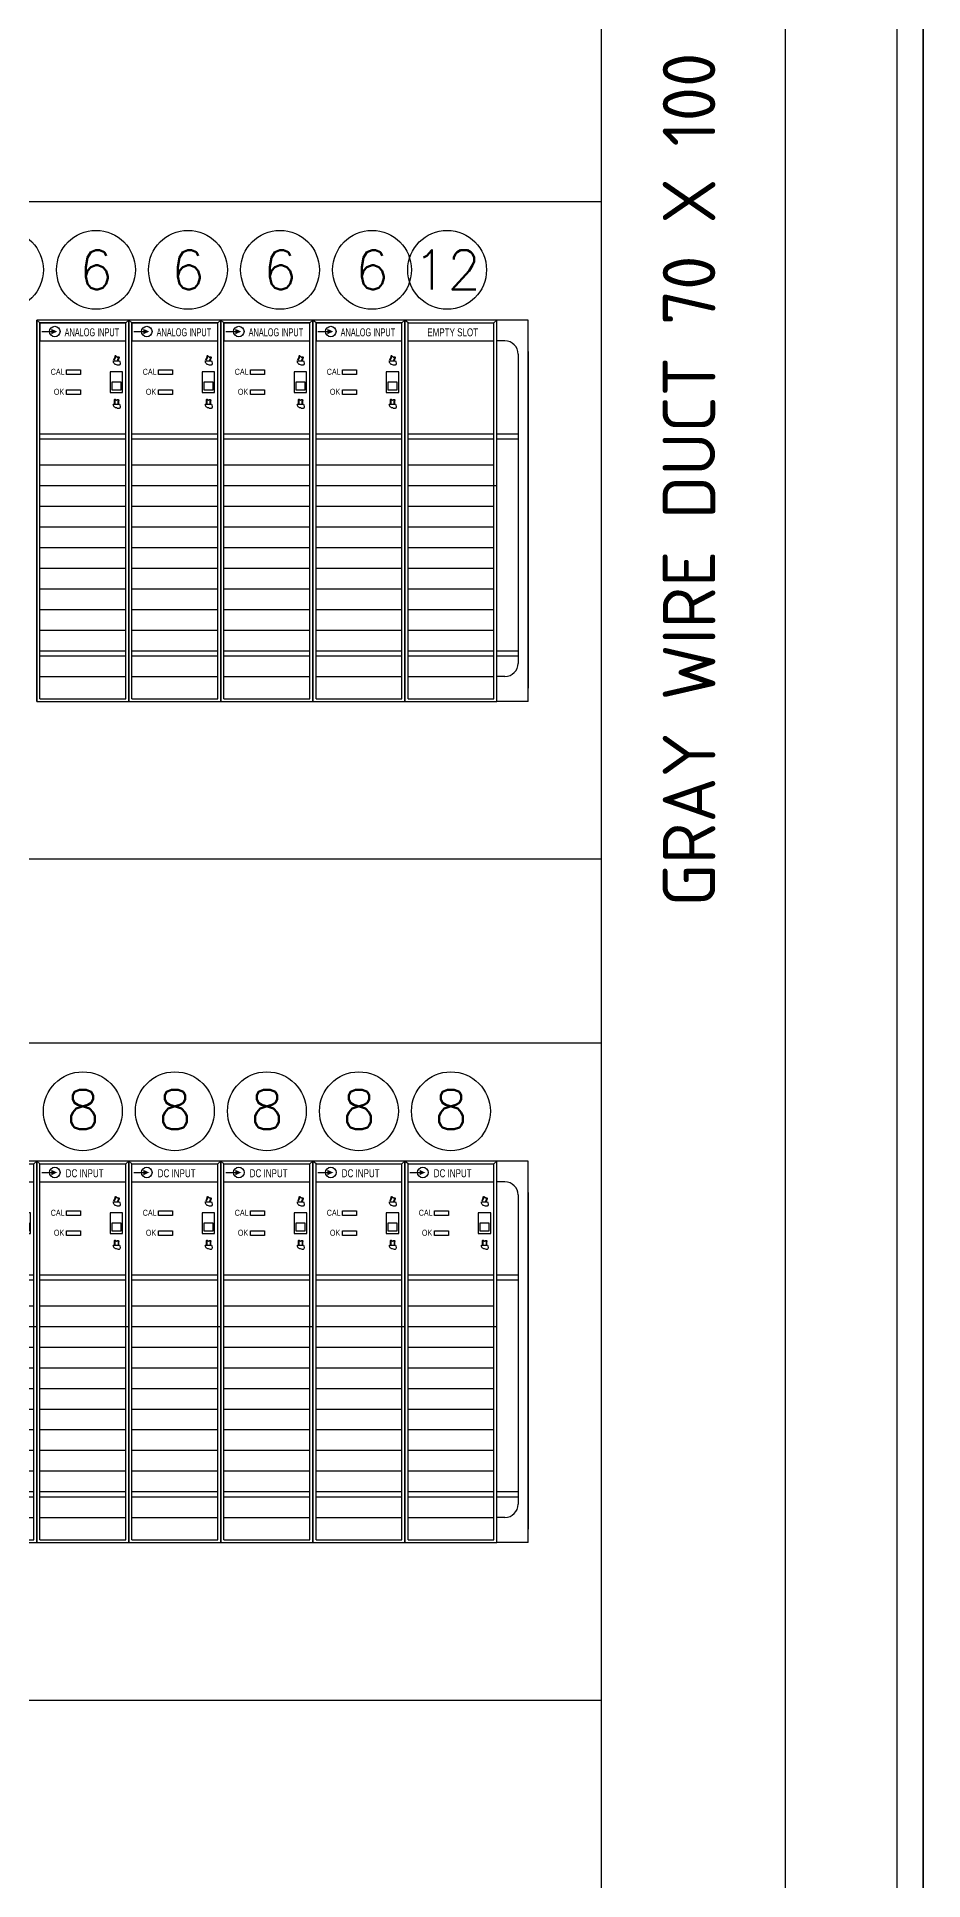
# Model space of a CAD drawing. Header units: inches. Extents: x 564911 to 603980, y 458630 to 507164.
# Drawn here: x 591108 to 591445, y 498722 to 499424 of the extents above; entities that cross this region are included whole.
import ezdxf
from ezdxf.enums import TextEntityAlignment as Align

# ---------------------------------------------------------------- set-up
doc = ezdxf.new("R2010")
doc.units = ezdxf.units.IN
doc.header["$MEASUREMENT"] = 0
for name, color, linetype in [('ASHADE', 7, 'Continuous'), ('box', 2, 'Continuous'), ('NOTATIONS', 7, 'Continuous'), ('STEXT', 2, 'Continuous')]:
    doc.layers.add(name, color=color, linetype=linetype)
doc.styles.add('ISO3098B', font='ISO3098B.shx')
doc.styles.add('S', font='SIMPLEX.SHX')

# ---------------------------------------------------------------- blocks, each defined once
blk = doc.blocks.new('1756-END')
at = {"color": 3}
for p, q in [((5205.83, 3914.76), (5193.89, 3914.76)), ((5193.89, 3769.76), (5193.89, 3914.76)), ((5205.83, 3769.76), (5205.83, 3914.76)), ((5196.94, 3906.91), (5193.89, 3906.91)), ((5201.94, 3901.91), (5201.94, 3784.25)), ((5205.83, 3902.8), (5205.83, 3774.76)), ((5193.89, 3871.56), (5201.94, 3871.56)), ((5193.89, 3869.59), (5201.94, 3869.59)), ((5193.89, 3789.07), (5201.94, 3789.07)), ((5193.89, 3787.1), (5201.94, 3787.1)), ((5196.94, 3779.25), (5193.89, 3779.25)), ((5205.83, 3769.76), (5193.89, 3769.76)), ((5205.83, 3769.76), (5196.94, 3769.76))]:
    blk.add_line(p, q, dxfattribs=at)
for centre, start, end in [((5196.94, 3901.91), 0, 90), ((5196.94, 3784.25), 270, 0)]:
    blk.add_arc(centre, 5, start, end, dxfattribs=at)
blk = doc.blocks.new('1756-N2')
at = {"color": 3, "linetype": 'Continuous'}
for p, q in [((6404.4, 4187.64), (6369.4, 4187.64)), ((6369.4, 4042.65), (6369.4, 4187.64)), ((6369.4, 4187.64), (6369.4, 4042.65)), ((6369.4, 4042.65), (6369.4, 4187.64)), ((6370.59, 4186.66), (6403.22, 4186.66)), ((6370.59, 4162.11), (6370.59, 4186.66)), ((6370.59, 4043.63), (6370.59, 4186.66)), ((6403.22, 4162.11), (6403.22, 4186.66)), ((6403.22, 4043.63), (6403.22, 4186.66)), ((6404.4, 4042.65), (6404.4, 4187.64)), ((6370.59, 4179.79), (6403.22, 4179.79)), ((6369.4, 4042.65), (6404.4, 4042.65))]:
    blk.add_line(p, q, dxfattribs=at)
for points in [[(6370.59, 4186.66), (6369.4, 4187.64)], [(6370.59, 4186.66), (6369.4, 4187.64)], [(6403.22, 4186.66), (6404.4, 4187.64)], [(6403.22, 4186.66), (6404.4, 4187.64)], [(6403.22, 4130.69), (6403.22, 4178.8)], [(6370.59, 4144.44), (6403.22, 4144.44)], [(6370.59, 4142.47), (6403.22, 4142.47)], [(6370.59, 4132.65), (6403.22, 4132.65)], [(6370.59, 4124.8), (6404.4, 4124.8)], [(6370.59, 4116.94), (6403.22, 4116.94)], [(6370.59, 4109.08), (6403.22, 4109.08)], [(6370.59, 4101.23), (6403.22, 4101.23)], [(6370.59, 4093.37), (6403.22, 4093.37)], [(6370.59, 4085.52), (6403.22, 4085.52)], [(6370.59, 4077.66), (6403.22, 4077.66)], [(6370.59, 4069.8), (6403.22, 4069.8)], [(6370.59, 4061.95), (6403.22, 4061.95)], [(6370.59, 4059.98), (6403.22, 4059.98)], [(6370.59, 4052.13), (6403.22, 4052.13)], [(6370.59, 4043.63), (6403.22, 4043.63)]]:
    blk.add_lwpolyline(points, dxfattribs=at)
at = {"layer": 'STEXT', "color": 3, "width": 0.75}
blk.add_text('EMPTY SLOT', height=3.044, dxfattribs=at).set_placement((6387.59, 4180.61), align=Align.BOTTOM_CENTER)
blk = doc.blocks.new('1756-DI')
at = {"color": 2, "linetype": 'Continuous'}
for p, q in [((6197.89, 4042.65), (6197.89, 4187.64)), ((6197.89, 4042.65), (6197.89, 4187.64)), ((6197.89, 4187.64), (6197.89, 4042.65)), ((6232.89, 4187.64), (6197.89, 4187.64)), ((6197.89, 4042.65), (6197.89, 4187.64)), ((6197.89, 4042.65), (6197.89, 4187.64)), ((6199.07, 4162.11), (6199.07, 4186.66)), ((6199.07, 4186.66), (6231.71, 4186.66)), ((6199.07, 4043.63), (6199.07, 4186.66)), ((6231.71, 4043.63), (6231.71, 4186.66)), ((6232.89, 4042.65), (6232.89, 4187.64)), ((6199.07, 4179.79), (6231.71, 4179.79)), ((6197.89, 4042.65), (6232.89, 4042.65))]:
    blk.add_line(p, q, dxfattribs=at)
for points in [[(6199.07, 4186.66), (6197.89, 4187.64)], [(6199.07, 4186.66), (6197.89, 4187.64)], [(6231.71, 4186.66), (6232.89, 4187.64)], [(6199.79, 4183.33), (6203.88, 4183.33)], [(6227.51, 4173.63), (6227.1, 4172.49)], [(6227.66, 4173.36), (6227.32, 4172.42)], [(6228.23, 4173.9), (6228.77, 4173.7)], [(6228.75, 4172.96), (6228.41, 4172.02)], [(6229.04, 4173.07), (6228.62, 4171.94)], [(6227.32, 4156.91), (6227.32, 4155.73)], [(6227.56, 4156.71), (6227.56, 4155.73)], [(6227.92, 4157.4), (6228.51, 4157.4)], [(6228.75, 4156.71), (6228.75, 4155.73)], [(6228.98, 4156.91), (6228.98, 4155.73)], [(6199.07, 4144.44), (6231.71, 4144.44)], [(6199.07, 4142.47), (6231.71, 4142.47)], [(6199.07, 4132.65), (6231.71, 4132.65)], [(6199.07, 4124.8), (6232.89, 4124.8)], [(6199.07, 4116.94), (6231.71, 4116.94)], [(6199.07, 4109.08), (6231.71, 4109.08)], [(6199.07, 4101.23), (6231.71, 4101.23)], [(6199.07, 4093.37), (6231.71, 4093.37)], [(6199.07, 4085.52), (6231.71, 4085.52)], [(6199.07, 4077.66), (6231.71, 4077.66)], [(6199.07, 4069.8), (6231.71, 4069.8)], [(6199.07, 4061.95), (6231.71, 4061.95)], [(6199.07, 4059.98), (6231.71, 4059.98)], [(6199.07, 4052.13), (6231.71, 4052.13)], [(6199.07, 4043.63), (6231.71, 4043.63)]]:
    blk.add_lwpolyline(points, dxfattribs=at)
for points in [[(6228.15, 4170.71, -0.119506), (6227.7, 4170.82, -0.104857), (6227.32, 4171.14, -0.089155), (6227.06, 4171.62, -0.080535), (6226.97, 4172.19), (6229.34, 4172.19)], [(6228.23, 4173.9, 0.094503), (6227.95, 4174.11, 0.201996), (6227.72, 4174.13, 0.204226), (6227.57, 4173.97, 0.095925), (6227.51, 4173.63, 0.051944)], [(6228.38, 4173.63, 0.094503), (6228.1, 4173.84, 0.201996), (6227.87, 4173.87, 0.204226), (6227.72, 4173.7, 0.095925), (6227.66, 4173.36, 0.051944)], [(6229.34, 4172.19, -0.083943), (6229.57, 4171.3, -0.185954), (6229.42, 4170.71, -0.227593), (6228.93, 4170.5, -0.109754), (6228.15, 4170.71, -0.05674)], [(6228.38, 4173.63, -0.0954), (6228.71, 4173.62, -0.1984), (6228.9, 4173.48, -0.1984), (6228.91, 4173.26, -0.0954), (6228.75, 4172.96, -0.051904)], [(6228.66, 4173.74, -0.0954), (6229, 4173.73, -0.1984), (6229.18, 4173.59, -0.1984), (6229.2, 4173.37, -0.0954), (6229.04, 4173.07, -0.051904)], [(6228.15, 4154.26, -0.119506), (6227.7, 4154.37, -0.104857), (6227.32, 4154.69, -0.089155), (6227.06, 4155.16, -0.080535), (6226.97, 4155.73), (6229.34, 4155.73)], [(6227.92, 4157.4, 0.094568), (6227.59, 4157.51, 0.201764), (6227.36, 4157.46, 0.203993), (6227.27, 4157.24, 0.095994), (6227.32, 4156.91, 0.052022)], [(6228.15, 4157.2, 0.094568), (6227.83, 4157.31, 0.201764), (6227.6, 4157.26, 0.203993), (6227.51, 4157.05, 0.095994), (6227.56, 4156.71, 0.052022)], [(6228.15, 4157.2, -0.095462), (6228.47, 4157.31, -0.198168), (6228.69, 4157.25, -0.198168), (6228.79, 4157.04, -0.095462), (6228.75, 4156.71, -0.05198)], [(6229.34, 4155.73, -0.083943), (6229.57, 4154.84, -0.185954), (6229.42, 4154.25, -0.227593), (6228.93, 4154.05, -0.109754), (6228.15, 4154.26, -0.05674)], [(6228.39, 4157.4, -0.095462), (6228.71, 4157.5, -0.198168), (6228.93, 4157.45, -0.198168), (6229.03, 4157.24, -0.095462), (6228.98, 4156.91, -0.05198)]]:
    blk.add_lwpolyline(points, format="xyb", dxfattribs=at)
at = {"color": 2}
for points in [[(6209.16, 4168.76), (6214.5, 4168.76), (6214.5, 4167), (6209.16, 4167)], [(6209.16, 4161.17), (6214.5, 4161.17), (6214.5, 4159.41), (6209.16, 4159.41)]]:
    blk.add_lwpolyline(points, close=True, dxfattribs=at)
at = {"color": 2, "linetype": 'Continuous'}
for points in [[(6225.78, 4160.15), (6230.52, 4160.15), (6230.52, 4168), (6225.78, 4168)], [(6226.38, 4161.13), (6229.93, 4161.13), (6229.93, 4164.07), (6226.38, 4164.07)]]:
    blk.add_lwpolyline(points, close=True, dxfattribs=at)
blk.add_circle((6204.7, 4183.33), 2.01, dxfattribs=at)
at = {"color": 2}
for points in [[(6203.44, 4184.34), (6205.63, 4183.33), (6203.44, 4182.31)], [(6203.44, 4184.34), (6203.44, 4182.31), (6203.44, 4184.34)]]:
    blk.add_solid(points, dxfattribs=at)
at = {"layer": 'NOTATIONS', "color": 2, "width": 0.75}
for s, p in [('CAL', (6203.14, 4168.01)), ('OK', (6204.34, 4160.42))]:
    blk.add_text(s, height=2.283, dxfattribs=at).set_placement(p, align=Align.MIDDLE_LEFT)
at = {"layer": 'STEXT', "color": 2, "width": 0.75}
blk.add_text('DC INPUT', height=3.044, dxfattribs=at).set_placement((6216.07, 4180.61), align=Align.BOTTOM_CENTER)
blk = doc.blocks.new('1756-AI')
at = {"color": 0, "linetype": 'Continuous'}
for p, q in [((5976.55, 4187.64), (5976.55, 4042.65)), ((5976.55, 4042.65), (5976.55, 4187.64)), ((6011.56, 4187.64), (5976.55, 4187.64)), ((5976.55, 4187.64), (5976.55, 4042.65)), ((5977.74, 4186.66), (5977.74, 4179.79)), ((6010.37, 4186.66), (5977.74, 4186.66)), ((5977.74, 4186.66), (6010.37, 4186.66)), ((5977.74, 4043.63), (5977.74, 4186.66)), ((6010.37, 4043.63), (6010.37, 4186.66)), ((6011.56, 4042.65), (6011.56, 4187.64)), ((5977.74, 4179.79), (6010.37, 4179.79)), ((5977.74, 4179.79), (6010.37, 4179.79)), ((5976.55, 4042.65), (6011.56, 4042.65))]:
    blk.add_line(p, q, dxfattribs=at)
for points in [[(5977.74, 4186.66), (5976.55, 4187.64)], [(6010.37, 4186.66), (6011.56, 4187.64)], [(5978.46, 4183.33), (5982.54, 4183.33)], [(6006.18, 4173.63), (6005.76, 4172.49)], [(6006.33, 4173.36), (6005.98, 4172.42)], [(6006.89, 4173.9), (6007.44, 4173.7)], [(6007.42, 4172.96), (6007.07, 4172.02)], [(6007.7, 4173.07), (6007.29, 4171.94)], [(6005.99, 4156.91), (6005.99, 4155.73)], [(6006.23, 4156.71), (6006.23, 4155.73)], [(6006.58, 4157.4), (6007.17, 4157.4)], [(6007.41, 4156.71), (6007.41, 4155.73)], [(6007.65, 4156.91), (6007.65, 4155.73)], [(5977.74, 4144.44), (6010.37, 4144.44)], [(5977.74, 4142.47), (6010.37, 4142.47)], [(5977.74, 4132.65), (6010.37, 4132.65)], [(5977.74, 4124.8), (6010.37, 4124.8)], [(5977.74, 4116.94), (6010.37, 4116.94)], [(5977.74, 4109.08), (6010.37, 4109.08)], [(5977.74, 4101.23), (6010.37, 4101.23)], [(5977.74, 4093.37), (6010.37, 4093.37)], [(5977.74, 4085.52), (6010.37, 4085.52)], [(5977.74, 4077.66), (6010.37, 4077.66)], [(5977.74, 4069.8), (6010.37, 4069.8)], [(5977.74, 4061.95), (6010.37, 4061.95)], [(5977.74, 4059.98), (6010.37, 4059.98)], [(5977.74, 4052.13), (6010.37, 4052.13)], [(5977.74, 4043.63), (6010.37, 4043.63)]]:
    blk.add_lwpolyline(points, dxfattribs=at)
for points in [[(6006.82, 4170.71, -0.119506), (6006.37, 4170.82, -0.104857), (6005.98, 4171.14, -0.089155), (6005.72, 4171.62, -0.080535), (6005.63, 4172.19), (6008, 4172.19)], [(6006.89, 4173.9, 0.094503), (6006.62, 4174.11, 0.201996), (6006.39, 4174.13, 0.204226), (6006.23, 4173.97, 0.095925), (6006.18, 4173.63, 0.051944)], [(6007.04, 4173.63, 0.094503), (6006.77, 4173.84, 0.201996), (6006.54, 4173.87, 0.204226), (6006.38, 4173.7, 0.095925), (6006.33, 4173.36, 0.051944)], [(6008, 4172.19, -0.083943), (6008.23, 4171.3, -0.185954), (6008.09, 4170.71, -0.227593), (6007.59, 4170.5, -0.109754), (6006.82, 4170.71, -0.05674)], [(6007.04, 4173.63, -0.0954), (6007.38, 4173.62, -0.1984), (6007.56, 4173.48, -0.1984), (6007.58, 4173.26, -0.0954), (6007.42, 4172.96, -0.051904)], [(6007.33, 4173.74, -0.0954), (6007.66, 4173.73, -0.1984), (6007.85, 4173.59, -0.1984), (6007.86, 4173.37, -0.0954), (6007.7, 4173.07, -0.051904)], [(6006.82, 4154.26, -0.119506), (6006.37, 4154.37, -0.104857), (6005.98, 4154.69, -0.089155), (6005.72, 4155.16, -0.080535), (6005.63, 4155.73), (6008, 4155.73)], [(6006.58, 4157.4, 0.094568), (6006.26, 4157.51, 0.201764), (6006.03, 4157.46, 0.203993), (6005.94, 4157.24, 0.095994), (6005.99, 4156.91, 0.052022)], [(6006.82, 4157.2, 0.094568), (6006.49, 4157.31, 0.201764), (6006.27, 4157.26, 0.203993), (6006.17, 4157.05, 0.095994), (6006.23, 4156.71, 0.052022)], [(6006.82, 4157.2, -0.095462), (6007.14, 4157.31, -0.198168), (6007.36, 4157.25, -0.198168), (6007.45, 4157.04, -0.095462), (6007.41, 4156.71, -0.05198)], [(6008, 4155.73, -0.083943), (6008.23, 4154.84, -0.185954), (6008.09, 4154.25, -0.227593), (6007.59, 4154.05, -0.109754), (6006.82, 4154.26, -0.05674)], [(6007.06, 4157.4, -0.095462), (6007.37, 4157.5, -0.198168), (6007.6, 4157.45, -0.198168), (6007.69, 4157.24, -0.095462), (6007.65, 4156.91, -0.05198)]]:
    blk.add_lwpolyline(points, format="xyb", dxfattribs=at)
at = {"color": 0}
for points in [[(5987.82, 4168.76), (5993.17, 4168.76), (5993.17, 4167), (5987.82, 4167)], [(5987.82, 4161.17), (5993.17, 4161.17), (5993.17, 4159.41), (5987.82, 4159.41)]]:
    blk.add_lwpolyline(points, close=True, dxfattribs=at)
at = {"color": 0, "linetype": 'Continuous'}
for points in [[(6004.45, 4160.15), (6009.19, 4160.15), (6009.19, 4168), (6004.45, 4168)], [(6005.04, 4161.13), (6008.59, 4161.13), (6008.59, 4164.07), (6005.04, 4164.07)]]:
    blk.add_lwpolyline(points, close=True, dxfattribs=at)
blk.add_circle((5983.36, 4183.33), 2.01, dxfattribs=at)
at = {"color": 0}
for points in [[(5982.11, 4184.34), (5982.11, 4182.31), (5982.11, 4184.34)], [(5982.11, 4184.34), (5984.3, 4183.33), (5982.11, 4182.31)]]:
    blk.add_solid(points, dxfattribs=at)
at = {"layer": 'NOTATIONS', "color": 0, "width": 0.75}
for s, p in [('CAL', (5981.81, 4168.01)), ('OK', (5983, 4160.42))]:
    blk.add_text(s, height=2.283, dxfattribs=at).set_placement(p, align=Align.MIDDLE_LEFT)
at = {"layer": 'STEXT', "color": 0, "width": 0.6}
blk.add_text('ANALOG INPUT', height=3.0436, dxfattribs=at).set_placement((5997.48, 4180.61), align=Align.BOTTOM_CENTER)

msp = doc.modelspace()

# ---------------------------------------------------------------- linework, layer by layer
at = {"color": 0}
msp.add_line((591435.16086, 500090.87256), (591435.16086, 498115.88081), dxfattribs=at)
at = {"color": 6}
msp.add_lwpolyline([(591392.65108, 498140.88081), (590497.65108, 498140.88081), (590497.65108, 500040.88081), (591392.65108, 500040.88081)], close=True, dxfattribs=at)
at = {"color": 3}
for centre in [(591095.48428, 499334.89505), (591130.48572, 499334.89505), (591165.48716, 499334.89505), (591200.48859, 499334.89505), (591235.49003, 499334.89505), (591264.05793, 499334.89505), (591125.50251, 499014.86783), (591160.50395, 499014.86783), (591195.50539, 499014.86783), (591230.50682, 499014.86783), (591265.50826, 499014.86783)]:
    msp.add_circle(centre, 15, dxfattribs=at)
at = {"layer": 'ASHADE', "color": 7}
for p, q in [((591445.15108, 498090.87593), (591445.15108, 500090.87593)), ((591445.15108, 498090.87593), (591445.15108, 500090.87593)), ((591445.15108, 500090.87593), (591445.15108, 498090.87593))]:
    msp.add_line(p, q, dxfattribs=at)
at = {"layer": 'box', "color": 0}
for p, q in [((591322.65108, 499940.88081), (591322.65107, 498270.88081, -0.33131)), ((590567.65108, 499360.88081), (591322.65108, 499360.88081)), ((590567.65108, 499110.88081), (591322.65108, 499110.88081)), ((590567.65108, 499040.88081), (591322.65108, 499040.88081)), ((590567.65108, 498790.88081), (591322.65108, 498790.88081))]:
    msp.add_line(p, q, dxfattribs=at)

# ---------------------------------------------------------------- block references
at = {"color": 0}
for name, p in [('1756-AI', (585131.44128, 495128.10532)), ('1756-AI', (585166.44272, 495128.10532)), ('1756-AI', (585201.44415, 495128.10532)), ('1756-AI', (585236.44559, 495128.10532)), ('1756-N2', (584878.59857, 495128.10532)), ('1756-END', (586089.10954, 495400.9855)), ('1756-DI', (584875.11198, 494808.23819)), ('1756-DI', (584910.11341, 494808.23819)), ('1756-DI', (584945.11485, 494808.23819)), ('1756-DI', (584980.11629, 494808.23819)), ('1756-DI', (585015.11773, 494808.23819)), ('1756-DI', (585050.11916, 494808.23819)), ('1756-END', (586089.11612, 495081.11838))]:
    msp.add_blockref(name, p, dxfattribs=at)

# ---------------------------------------------------------------- texts
at = {"color": 7, "style": 'ISO3098B'}
msp.add_text('GRAY WIRE DUCT 70 X 100', height=20, rotation=90, dxfattribs=at).set_placement((591356.09066, 499255.12713), align=Align.MIDDLE_CENTER)
at = {"color": 3, "style": 'S'}
for s, p in [('6', (591130.48572, 499334.89505)), ('6', (591165.48716, 499334.89505)), ('6', (591200.48859, 499334.89505)), ('6', (591235.49003, 499334.89505)), ('12', (591264.05793, 499334.89505)), ('8', (591125.50251, 499015.51551)), ('8', (591160.50395, 499015.51551)), ('8', (591195.50539, 499015.51551)), ('8', (591230.50682, 499015.51551)), ('8', (591265.50826, 499015.51551))]:
    msp.add_text(s, height=15, dxfattribs=at).set_placement(p, align=Align.MIDDLE_CENTER)

doc.saveas('drawing.dxf')
